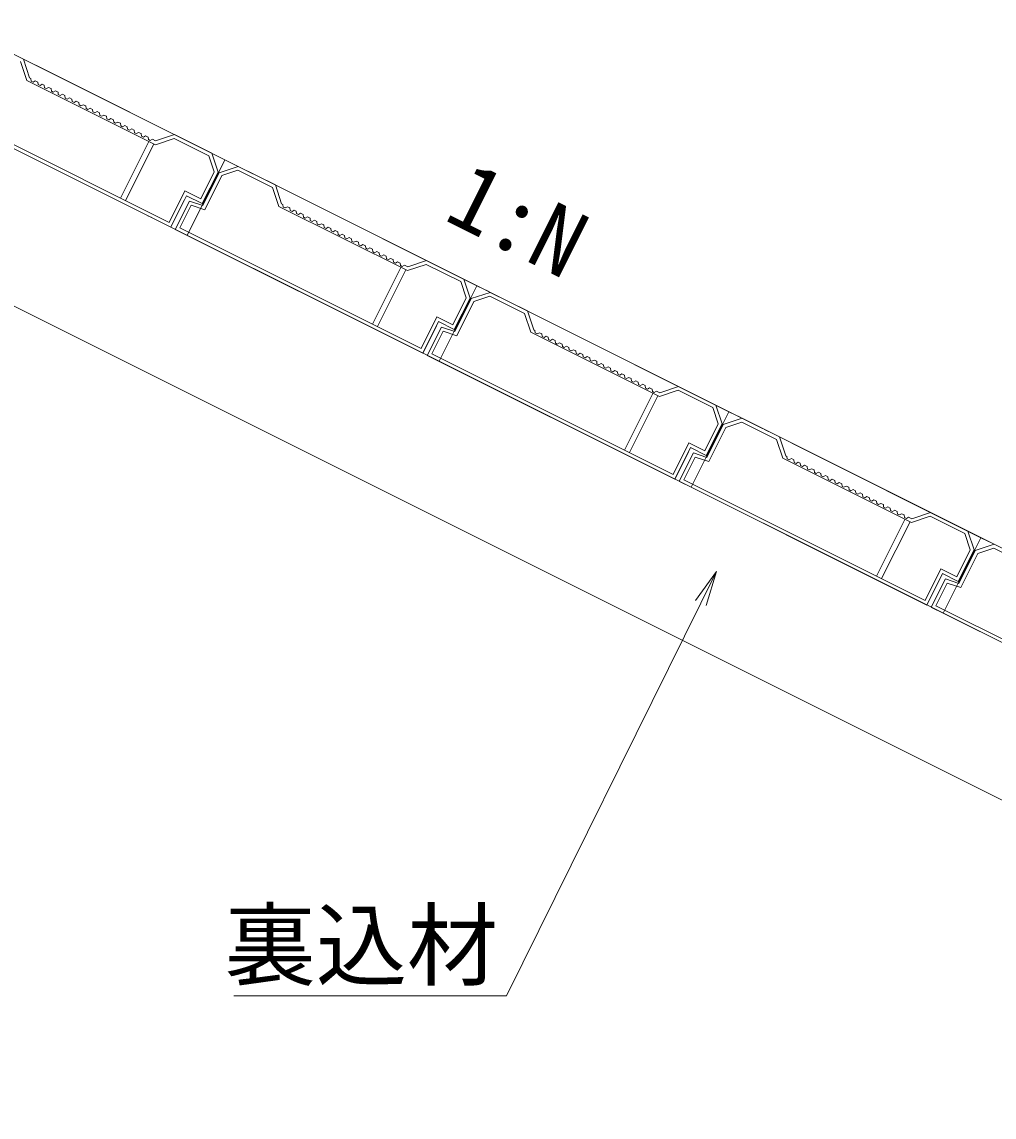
# Model space of a CAD drawing. Units: millimetres, scale not verified. Extents: x 122 to 42172, y -467 to 29233.
# Drawn here: x 11748 to 14508, y 18536 to 21647 of the extents above; entities that cross this region are included whole.
import ezdxf
from ezdxf.enums import TextEntityAlignment as Align

# ---------------------------------------------------------------- set-up
doc = ezdxf.new("R2010")
doc.units = ezdxf.units.MM
doc.header["$LTSCALE"] = 50
doc.linetypes.add('LONG_DASHED_DOTTED', pattern=[15.25, 12, -1.5, 0.25, -1.5])
for name, color, linetype, lineweight in [('D-STR', 1, 'Continuous', 13), ('D-STR-DIM', 7, 'Continuous', 13), ('D-STR-STR（BLOCK）', 1, 'Continuous', 13), ('D-STR-TXT', 7, 'Continuous', 13)]:
    doc.layers.add(name, color=color, linetype=linetype, lineweight=lineweight)
doc.styles.add('ＭＳ ゴシック', font='')
doc.styles.get('ＭＳ ゴシック').set_extended_font_data('MS Gothic')

msp = doc.modelspace()

# ---------------------------------------------------------------- linework, layer by layer
at = {"layer": 'D-STR'}
for p, q in [((9462.41, 22686.48), (16617.83, 19108.77)), ((9405.76, 22446.48), (16510.5, 18894.11)), ((16331.61, 18536.34), (9311.33, 22046.48))]:
    msp.add_line(p, q, dxfattribs=at)
at = {"layer": 'D-STR', "color": 2, "linetype": 'LONG_DASHED_DOTTED'}
for p, q in [((12324.58, 21255.4), (11609.04, 21613.17)), ((11501.71, 21398.51), (12217.25, 21040.74)), ((12324.58, 21255.4), (12217.25, 21040.74)), ((12217.25, 21040.74), (12324.58, 21255.4)), ((13040.12, 20897.63), (12324.58, 21255.4)), ((12217.25, 21040.74), (12932.79, 20682.97)), ((13040.12, 20897.63), (12932.79, 20682.97)), ((12932.79, 20682.97), (13040.12, 20897.63)), ((13755.66, 20539.86), (13040.12, 20897.63)), ((12932.79, 20682.97), (13648.33, 20325.2)), ((13755.66, 20539.86), (13648.33, 20325.2)), ((13648.33, 20325.2), (13755.66, 20539.86)), ((14471.2, 20182.09), (13755.66, 20539.86)), ((13648.33, 20325.2), (14363.87, 19967.42)), ((14471.2, 20182.09), (14363.87, 19967.42)), ((14363.87, 19967.42), (14471.2, 20182.09)), ((15186.75, 19824.32), (14471.2, 20182.09)), ((14363.87, 19967.42), (15079.42, 19609.65))]:
    msp.add_line(p, q, dxfattribs=at)
at = {"layer": 'D-STR-DIM'}
for p, q in [((13661.01, 20003.85), (13720.29, 20086.09)), ((13720.29, 20086.09), (13675.95, 19996.46)), ((13690.89, 19989.07), (13720.29, 20086.09))]:
    msp.add_line(p, q, dxfattribs=at)
at = {"layer": 'D-STR-STR（BLOCK）'}
for p, q in [((11752.15, 21541.62), (11646.6, 21594.39)), ((11761.86, 21480.86), (11743.97, 21534.52)), ((11770.03, 21487.95), (11752.15, 21541.62)), ((12127.04, 21298.27), (11761.86, 21480.86)), ((11773.61, 21486.16), (11770.03, 21487.95)), ((11773.61, 21486.16), (11774.51, 21479.01)), ((11779.87, 21476.32), (11774.51, 21479.01)), ((11786.13, 21479.9), (11779.87, 21476.32)), ((11793.29, 21476.32), (11786.13, 21479.9)), ((11793.29, 21476.32), (11794.18, 21469.17)), ((11799.55, 21466.48), (11794.18, 21469.17)), ((11805.81, 21470.06), (11799.55, 21466.48)), ((11811.18, 21467.38), (11805.81, 21470.06)), ((11811.18, 21467.38), (11812.07, 21460.22)), ((11817.44, 21457.54), (11812.07, 21460.22)), ((11823.7, 21461.12), (11817.44, 21457.54)), ((11830.86, 21457.54), (11823.7, 21461.12)), ((11830.86, 21457.54), (11831.75, 21450.38)), ((11837.12, 21447.7), (11831.75, 21450.38)), ((11843.38, 21451.28), (11837.12, 21447.7)), ((11850.53, 21447.7), (11843.38, 21451.28)), ((11850.53, 21447.7), (11851.43, 21440.55)), ((11856.79, 21437.86), (11851.43, 21440.55)), ((11863.05, 21441.44), (11856.79, 21437.86)), ((11870.21, 21437.86), (11863.05, 21441.44)), ((11870.21, 21437.86), (11871.1, 21430.71)), ((12170.74, 21063.99), (11467.72, 21415.5)), ((11481.13, 21419.97), (12166.27, 21077.41)), ((11876.47, 21428.02), (11871.1, 21430.71)), ((11882.73, 21431.6), (11876.47, 21428.02)), ((11889.89, 21428.02), (11882.73, 21431.6)), ((11889.89, 21428.02), (11890.78, 21420.87)), ((11896.15, 21418.19), (11890.78, 21420.87)), ((11902.41, 21421.76), (11896.15, 21418.19)), ((11909.57, 21418.19), (11902.41, 21421.76)), ((11909.57, 21418.19), (11910.46, 21411.03)), ((11915.83, 21408.35), (11910.46, 21411.03)), ((11922.09, 21411.92), (11915.83, 21408.35)), ((11929.24, 21408.35), (11922.09, 21411.92)), ((11929.24, 21408.35), (11930.14, 21401.19)), ((11941.76, 21402.09), (11935.5, 21398.51)), ((11948.92, 21398.51), (11941.76, 21402.09)), ((11935.5, 21398.51), (11930.14, 21401.19)), ((11948.92, 21398.51), (11949.81, 21391.35)), ((11955.18, 21388.67), (11949.81, 21391.35)), ((11961.44, 21392.25), (11955.18, 21388.67)), ((11968.6, 21388.67), (11961.44, 21392.25)), ((11968.6, 21388.67), (11969.49, 21381.51)), ((11974.86, 21378.83), (11969.49, 21381.51)), ((11981.12, 21382.41), (11974.86, 21378.83)), ((11988.27, 21378.83), (11981.12, 21382.41)), ((11988.27, 21378.83), (11989.17, 21371.67)), ((11994.54, 21368.99), (11989.17, 21371.67)), ((12000.8, 21372.57), (11994.54, 21368.99)), ((12007.95, 21368.99), (12000.8, 21372.57)), ((12007.95, 21368.99), (12008.85, 21361.84)), ((12014.21, 21359.15), (12008.85, 21361.84)), ((12020.47, 21362.73), (12014.21, 21359.15)), ((12027.63, 21359.15), (12020.47, 21362.73)), ((12027.63, 21359.15), (12028.52, 21352)), ((12033.89, 21349.31), (12028.52, 21352)), ((12040.15, 21352.89), (12033.89, 21349.31)), ((12047.31, 21349.31), (12040.15, 21352.89)), ((12047.31, 21349.31), (12048.2, 21342.16)), ((12053.57, 21339.48), (12048.2, 21342.16)), ((12059.83, 21343.05), (12053.57, 21339.48)), ((12066.98, 21339.48), (12059.83, 21343.05)), ((12066.98, 21339.48), (12067.88, 21332.32)), ((12073.25, 21329.64), (12067.88, 21332.32)), ((12079.51, 21333.21), (12073.25, 21329.64)), ((12086.66, 21329.64), (12079.51, 21333.21)), ((12086.66, 21329.64), (12087.56, 21322.48)), ((12092.92, 21319.8), (12087.56, 21322.48)), ((12099.18, 21323.38), (12092.92, 21319.8)), ((12106.34, 21319.8), (12099.18, 21323.38)), ((12106.34, 21319.8), (12107.23, 21312.64)), ((12112.6, 21309.96), (12107.23, 21312.64)), ((12118.86, 21313.54), (12112.6, 21309.96)), ((12127.81, 21309.07), (12118.86, 21313.54)), ((12127.04, 21298.27), (12180.7, 21316.16)), ((12127.81, 21309.07), (12181.47, 21326.95)), ((12278.84, 21267.09), (12180.7, 21316.16)), ((12287.01, 21274.18), (12181.47, 21326.95)), ((12028.22, 21146.43), (12108.72, 21307.43)), ((12042.53, 21139.28), (12123.03, 21300.27)), ((12278.84, 21267.09), (12294.11, 21221.28)), ((12287.01, 21274.18), (12304.9, 21220.52)), ((12255.71, 21144.49), (12294.11, 21221.28)), ((12260.18, 21131.07), (12304.9, 21220.52)), ((12308.48, 21218.73), (12261.97, 21125.71)), ((12308.48, 21218.73), (12362.15, 21236.62)), ((12315.57, 21210.55), (12361.38, 21225.82)), ((12459.51, 21176.75), (12361.38, 21225.82)), ((12467.69, 21183.85), (12362.15, 21236.62)), ((12315.57, 21210.55), (12267.06, 21113.53)), ((12166.27, 21077.41), (12210.99, 21166.85)), ((12170.74, 21063.99), (12215.46, 21153.43)), ((12210.99, 21166.85), (12255.71, 21144.49)), ((12215.46, 21153.43), (12260.18, 21131.07)), ((12477.4, 21123.09), (12459.51, 21176.75)), ((12485.58, 21130.18), (12467.69, 21183.85)), ((12170.74, 21063.99), (12209.2, 21140.91)), ((12183.26, 21057.73), (12223.51, 21138.23)), ((12196.68, 21062.2), (12228.6, 21126.05)), ((12223.51, 21138.23), (12261.97, 21125.71)), ((12228.6, 21126.05), (12267.06, 21113.53)), ((12842.58, 20940.5), (12477.4, 21123.09)), ((12489.15, 21128.39), (12485.58, 21130.18)), ((12489.15, 21128.39), (12490.05, 21121.24)), ((12501.68, 21122.13), (12495.41, 21118.55)), ((12508.83, 21118.55), (12501.68, 21122.13)), ((12495.41, 21118.55), (12490.05, 21121.24)), ((12508.83, 21118.55), (12509.73, 21111.4)), ((12515.09, 21108.71), (12509.73, 21111.4)), ((12521.35, 21112.29), (12515.09, 21108.71)), ((12526.72, 21109.61), (12521.35, 21112.29)), ((12526.72, 21109.61), (12527.61, 21102.45)), ((12532.98, 21099.77), (12527.61, 21102.45)), ((12539.24, 21103.35), (12532.98, 21099.77)), ((12546.4, 21099.77), (12539.24, 21103.35)), ((12546.4, 21099.77), (12547.29, 21092.61)), ((12552.66, 21089.93), (12547.29, 21092.61)), ((12558.92, 21093.51), (12552.66, 21089.93)), ((12566.07, 21089.93), (12558.92, 21093.51)), ((12196.68, 21062.2), (12881.81, 20719.64)), ((12566.07, 21089.93), (12566.97, 21082.77)), ((12572.34, 21080.09), (12566.97, 21082.77)), ((12578.6, 21083.67), (12572.34, 21080.09)), ((12585.75, 21080.09), (12578.6, 21083.67)), ((12585.75, 21080.09), (12586.65, 21072.94)), ((12592.01, 21070.25), (12586.65, 21072.94)), ((12598.27, 21073.83), (12592.01, 21070.25)), ((12605.43, 21070.25), (12598.27, 21073.83)), ((12605.43, 21070.25), (12606.32, 21063.1)), ((12611.69, 21060.41), (12606.32, 21063.1)), ((12617.95, 21063.99), (12611.69, 21060.41)), ((12625.11, 21060.41), (12617.95, 21063.99)), ((12625.11, 21060.41), (12626, 21053.26)), ((12886.28, 20706.22), (12183.26, 21057.73)), ((12631.37, 21050.58), (12626, 21053.26)), ((12637.63, 21054.15), (12631.37, 21050.58)), ((12644.78, 21050.58), (12637.63, 21054.15)), ((12644.78, 21050.58), (12645.68, 21043.42)), ((12651.05, 21040.74), (12645.68, 21043.42)), ((12657.31, 21044.31), (12651.05, 21040.74)), ((12664.46, 21040.74), (12657.31, 21044.31)), ((12664.46, 21040.74), (12665.36, 21033.58)), ((12670.72, 21030.9), (12665.36, 21033.58)), ((12676.98, 21034.48), (12670.72, 21030.9)), ((12684.14, 21030.9), (12676.98, 21034.48)), ((12684.14, 21030.9), (12685.03, 21023.74)), ((12690.4, 21021.06), (12685.03, 21023.74)), ((12696.66, 21024.64), (12690.4, 21021.06)), ((12703.82, 21021.06), (12696.66, 21024.64)), ((12703.82, 21021.06), (12704.71, 21013.9)), ((12710.08, 21011.22), (12704.71, 21013.9)), ((12716.34, 21014.8), (12710.08, 21011.22)), ((12723.49, 21011.22), (12716.34, 21014.8)), ((12723.49, 21011.22), (12724.39, 21004.07)), ((12729.75, 21001.38), (12724.39, 21004.07)), ((12736.02, 21004.96), (12729.75, 21001.38)), ((12743.17, 21001.38), (12736.02, 21004.96)), ((12743.17, 21001.38), (12744.07, 20994.23)), ((12749.43, 20991.54), (12744.07, 20994.23)), ((12755.69, 20995.12), (12749.43, 20991.54)), ((12762.85, 20991.54), (12755.69, 20995.12)), ((12762.85, 20991.54), (12763.74, 20984.39)), ((12769.11, 20981.7), (12763.74, 20984.39)), ((12775.37, 20985.28), (12769.11, 20981.7)), ((12782.53, 20981.7), (12775.37, 20985.28)), ((12782.53, 20981.7), (12783.42, 20974.55)), ((12788.79, 20971.87), (12783.42, 20974.55)), ((12795.05, 20975.44), (12788.79, 20971.87)), ((12802.2, 20971.87), (12795.05, 20975.44)), ((12802.2, 20971.87), (12803.1, 20964.71)), ((12843.35, 20951.29), (12897.01, 20969.18)), ((13002.56, 20916.41), (12897.01, 20969.18)), ((12743.76, 20788.66), (12824.26, 20949.66)), ((12758.07, 20781.51), (12838.57, 20942.5)), ((12808.46, 20962.03), (12803.1, 20964.71)), ((12814.73, 20965.6), (12808.46, 20962.03)), ((12821.88, 20962.03), (12814.73, 20965.6)), ((12821.88, 20962.03), (12822.78, 20954.87)), ((12828.14, 20952.19), (12822.78, 20954.87)), ((12834.4, 20955.77), (12828.14, 20952.19)), ((12843.35, 20951.29), (12834.4, 20955.77)), ((12842.58, 20940.5), (12896.25, 20958.39)), ((12994.38, 20909.32), (12896.25, 20958.39)), ((12994.38, 20909.32), (13009.65, 20863.51)), ((13002.56, 20916.41), (13020.44, 20862.75)), ((13024.02, 20860.96), (13077.69, 20878.85)), ((13183.23, 20826.07), (13077.69, 20878.85)), ((12971.25, 20786.72), (13009.65, 20863.51)), ((12975.72, 20773.3), (13020.44, 20862.75)), ((13024.02, 20860.96), (12977.51, 20767.94)), ((13031.11, 20852.78), (12982.6, 20755.76)), ((13031.11, 20852.78), (13076.92, 20868.05)), ((13175.05, 20818.98), (13076.92, 20868.05)), ((13192.94, 20765.32), (13175.05, 20818.98)), ((13201.12, 20772.41), (13183.23, 20826.07)), ((12881.81, 20719.64), (12926.53, 20809.08)), ((12886.28, 20706.22), (12931, 20795.66)), ((12886.28, 20706.22), (12924.74, 20783.14)), ((12898.8, 20699.96), (12939.05, 20780.46)), ((12926.53, 20809.08), (12971.25, 20786.72)), ((12931, 20795.66), (12975.72, 20773.3)), ((12939.05, 20780.46), (12977.51, 20767.94)), ((12912.22, 20704.43), (12944.14, 20768.28)), ((12944.14, 20768.28), (12982.6, 20755.76)), ((13558.12, 20582.73), (13192.94, 20765.32)), ((13204.7, 20770.62), (13201.12, 20772.41)), ((13204.7, 20770.62), (13205.59, 20763.46)), ((13210.96, 20760.78), (13205.59, 20763.46)), ((13217.22, 20764.36), (13210.96, 20760.78)), ((13224.37, 20760.78), (13217.22, 20764.36)), ((13224.37, 20760.78), (13225.27, 20753.63)), ((13230.63, 20750.94), (13225.27, 20753.63)), ((13236.9, 20754.52), (13230.63, 20750.94)), ((13242.26, 20751.84), (13236.9, 20754.52)), ((13242.26, 20751.84), (13243.16, 20744.68)), ((13248.52, 20742), (13243.16, 20744.68)), ((13254.78, 20745.58), (13248.52, 20742)), ((13261.94, 20742), (13254.78, 20745.58)), ((13261.94, 20742), (13262.83, 20734.84)), ((13268.2, 20732.16), (13262.83, 20734.84)), ((13274.46, 20735.74), (13268.2, 20732.16)), ((13281.62, 20732.16), (13274.46, 20735.74)), ((13281.62, 20732.16), (13282.51, 20725)), ((13287.88, 20722.32), (13282.51, 20725)), ((13294.14, 20725.9), (13287.88, 20722.32)), ((13301.29, 20722.32), (13294.14, 20725.9)), ((13301.29, 20722.32), (13302.19, 20715.17)), ((13601.82, 20348.45), (12898.8, 20699.96)), ((12912.22, 20704.43), (13597.35, 20361.87)), ((13307.55, 20712.48), (13302.19, 20715.17)), ((13313.82, 20716.06), (13307.55, 20712.48)), ((13320.97, 20712.48), (13313.82, 20716.06)), ((13320.97, 20712.48), (13321.87, 20705.33)), ((13327.23, 20702.64), (13321.87, 20705.33)), ((13333.49, 20706.22), (13327.23, 20702.64)), ((13340.65, 20702.64), (13333.49, 20706.22)), ((13340.65, 20702.64), (13341.54, 20695.49)), ((13346.91, 20692.8), (13341.54, 20695.49)), ((13353.17, 20696.38), (13346.91, 20692.8)), ((13360.33, 20692.8), (13353.17, 20696.38)), ((13360.33, 20692.8), (13361.22, 20685.65)), ((13372.85, 20686.54), (13366.59, 20682.97)), ((13380, 20682.97), (13372.85, 20686.54)), ((13366.59, 20682.97), (13361.22, 20685.65)), ((13380, 20682.97), (13380.9, 20675.81)), ((13386.26, 20673.13), (13380.9, 20675.81)), ((13392.53, 20676.71), (13386.26, 20673.13)), ((13399.68, 20673.13), (13392.53, 20676.71)), ((13399.68, 20673.13), (13400.58, 20665.97)), ((13405.94, 20663.29), (13400.58, 20665.97)), ((13412.2, 20666.87), (13405.94, 20663.29)), ((13419.36, 20663.29), (13412.2, 20666.87)), ((13419.36, 20663.29), (13420.25, 20656.13)), ((13425.62, 20653.45), (13420.25, 20656.13)), ((13431.88, 20657.03), (13425.62, 20653.45)), ((13439.04, 20653.45), (13431.88, 20657.03)), ((13439.04, 20653.45), (13439.93, 20646.29)), ((13445.3, 20643.61), (13439.93, 20646.29)), ((13451.56, 20647.19), (13445.3, 20643.61)), ((13458.71, 20643.61), (13451.56, 20647.19)), ((13458.71, 20643.61), (13459.61, 20636.46)), ((13464.97, 20633.77), (13459.61, 20636.46)), ((13471.23, 20637.35), (13464.97, 20633.77)), ((13478.39, 20633.77), (13471.23, 20637.35)), ((13478.39, 20633.77), (13479.28, 20626.62)), ((13484.65, 20623.93), (13479.28, 20626.62)), ((13490.91, 20627.51), (13484.65, 20623.93)), ((13498.07, 20623.93), (13490.91, 20627.51)), ((13498.07, 20623.93), (13498.96, 20616.78)), ((13504.33, 20614.1), (13498.96, 20616.78)), ((13510.59, 20617.67), (13504.33, 20614.1)), ((13517.75, 20614.1), (13510.59, 20617.67)), ((13517.75, 20614.1), (13518.64, 20606.94)), ((13524.01, 20604.26), (13518.64, 20606.94)), ((13530.27, 20607.83), (13524.01, 20604.26)), ((13537.42, 20604.26), (13530.27, 20607.83)), ((13537.42, 20604.26), (13538.32, 20597.1)), ((13543.68, 20594.42), (13538.32, 20597.1)), ((13549.94, 20598), (13543.68, 20594.42)), ((13558.89, 20593.52), (13549.94, 20598)), ((13558.12, 20582.73), (13611.79, 20600.62)), ((13558.89, 20593.52), (13612.55, 20611.41)), ((13709.92, 20551.55), (13611.79, 20600.62)), ((13718.1, 20558.64), (13612.55, 20611.41)), ((13459.3, 20430.89), (13539.8, 20591.89)), ((13473.61, 20423.74), (13554.11, 20584.73)), ((13709.92, 20551.55), (13725.19, 20505.74)), ((13718.1, 20558.64), (13735.99, 20504.97)), ((13686.79, 20428.95), (13725.19, 20505.74)), ((13691.26, 20415.53), (13735.99, 20504.97)), ((13739.56, 20503.19), (13693.05, 20410.17)), ((13739.56, 20503.19), (13793.23, 20521.07)), ((13746.65, 20495.01), (13792.46, 20510.28)), ((13890.59, 20461.21), (13792.46, 20510.28)), ((13898.77, 20468.3), (13793.23, 20521.07)), ((13746.65, 20495.01), (13698.15, 20397.99)), ((13597.35, 20361.87), (13642.07, 20451.31)), ((13601.82, 20348.45), (13646.54, 20437.89)), ((13642.07, 20451.31), (13686.79, 20428.95)), ((13646.54, 20437.89), (13691.26, 20415.53)), ((13908.48, 20407.55), (13890.59, 20461.21)), ((13916.66, 20414.64), (13898.77, 20468.3)), ((13601.82, 20348.45), (13640.28, 20425.37)), ((13614.34, 20342.19), (13654.59, 20422.69)), ((13627.76, 20346.66), (13659.69, 20410.51)), ((13654.59, 20422.69), (13693.05, 20410.17)), ((13659.69, 20410.51), (13698.15, 20397.99)), ((14273.66, 20224.96), (13908.48, 20407.55)), ((13920.24, 20412.85), (13916.66, 20414.64)), ((13920.24, 20412.85), (13921.13, 20405.69)), ((13932.76, 20406.59), (13926.5, 20403.01)), ((13939.91, 20403.01), (13932.76, 20406.59)), ((13926.5, 20403.01), (13921.13, 20405.69)), ((13939.91, 20403.01), (13940.81, 20395.85)), ((13946.18, 20393.17), (13940.81, 20395.85)), ((13952.44, 20396.75), (13946.18, 20393.17)), ((13957.8, 20394.07), (13952.44, 20396.75)), ((13957.8, 20394.07), (13958.7, 20386.91)), ((13964.06, 20384.23), (13958.7, 20386.91)), ((13970.33, 20387.81), (13964.06, 20384.23)), ((13977.48, 20384.23), (13970.33, 20387.81)), ((13977.48, 20384.23), (13978.38, 20377.07)), ((13983.74, 20374.39), (13978.38, 20377.07)), ((13990, 20377.97), (13983.74, 20374.39)), ((13997.16, 20374.39), (13990, 20377.97)), ((13627.76, 20346.66), (14312.89, 20004.1)), ((13997.16, 20374.39), (13998.05, 20367.23)), ((14003.42, 20364.55), (13998.05, 20367.23)), ((14009.68, 20368.13), (14003.42, 20364.55)), ((14016.84, 20364.55), (14009.68, 20368.13)), ((14016.84, 20364.55), (14017.73, 20357.39)), ((14023.1, 20354.71), (14017.73, 20357.39)), ((14029.36, 20358.29), (14023.1, 20354.71)), ((14036.51, 20354.71), (14029.36, 20358.29)), ((14036.51, 20354.71), (14037.41, 20347.56)), ((14042.77, 20344.87), (14037.41, 20347.56)), ((14049.03, 20348.45), (14042.77, 20344.87)), ((14056.19, 20344.87), (14049.03, 20348.45)), ((14056.19, 20344.87), (14057.08, 20337.72)), ((14317.36, 19990.68), (13614.34, 20342.19)), ((14062.45, 20335.03), (14057.08, 20337.72)), ((14068.71, 20338.61), (14062.45, 20335.03)), ((14075.87, 20335.03), (14068.71, 20338.61)), ((14075.87, 20335.03), (14076.76, 20327.88)), ((14082.13, 20325.2), (14076.76, 20327.88)), ((14088.39, 20328.77), (14082.13, 20325.2)), ((14095.55, 20325.2), (14088.39, 20328.77)), ((14095.55, 20325.2), (14096.44, 20318.04)), ((14101.81, 20315.36), (14096.44, 20318.04)), ((14108.07, 20318.93), (14101.81, 20315.36)), ((14115.22, 20315.36), (14108.07, 20318.93)), ((14115.22, 20315.36), (14116.12, 20308.2)), ((14121.48, 20305.52), (14116.12, 20308.2)), ((14127.74, 20309.1), (14121.48, 20305.52)), ((14134.9, 20305.52), (14127.74, 20309.1)), ((14134.9, 20305.52), (14135.79, 20298.36)), ((14141.16, 20295.68), (14135.79, 20298.36)), ((14147.42, 20299.26), (14141.16, 20295.68)), ((14154.58, 20295.68), (14147.42, 20299.26)), ((14154.58, 20295.68), (14155.47, 20288.52)), ((14160.84, 20285.84), (14155.47, 20288.52)), ((14167.1, 20289.42), (14160.84, 20285.84)), ((14174.25, 20285.84), (14167.1, 20289.42)), ((14174.25, 20285.84), (14175.15, 20278.68)), ((14180.52, 20276), (14175.15, 20278.68)), ((14186.78, 20279.58), (14180.52, 20276)), ((14193.93, 20276), (14186.78, 20279.58)), ((14193.93, 20276), (14194.83, 20268.85)), ((14200.19, 20266.16), (14194.83, 20268.85)), ((14206.45, 20269.74), (14200.19, 20266.16)), ((14213.61, 20266.16), (14206.45, 20269.74)), ((14213.61, 20266.16), (14214.5, 20259.01)), ((14219.87, 20256.32), (14214.5, 20259.01)), ((14226.13, 20259.9), (14219.87, 20256.32)), ((14233.29, 20256.32), (14226.13, 20259.9)), ((14233.29, 20256.32), (14234.18, 20249.17)), ((14274.43, 20235.75), (14328.1, 20253.64)), ((14433.64, 20200.87), (14328.1, 20253.64)), ((14174.84, 20073.12), (14255.34, 20234.12)), ((14189.15, 20065.96), (14269.65, 20226.96)), ((14239.55, 20246.49), (14234.18, 20249.17)), ((14245.81, 20250.06), (14239.55, 20246.49)), ((14252.96, 20246.49), (14245.81, 20250.06)), ((14252.96, 20246.49), (14253.86, 20239.33)), ((14259.23, 20236.65), (14253.86, 20239.33)), ((14265.49, 20240.22), (14259.23, 20236.65)), ((14274.43, 20235.75), (14265.49, 20240.22)), ((14273.66, 20224.96), (14327.33, 20242.84)), ((14425.46, 20193.78), (14327.33, 20242.84)), ((14425.46, 20193.78), (14440.73, 20147.97)), ((14433.64, 20200.87), (14451.53, 20147.2)), ((14455.1, 20145.42), (14508.77, 20163.3)), ((14402.33, 20071.18), (14440.73, 20147.97)), ((14406.81, 20057.76), (14451.53, 20147.2)), ((14455.1, 20145.42), (14408.59, 20052.39)), ((14462.2, 20137.24), (14413.69, 20040.22)), ((14462.2, 20137.24), (14508, 20152.51)), ((14606.14, 20103.44), (14508, 20152.51)), ((14312.89, 20004.1), (14357.61, 20093.54)), ((14317.36, 19990.68), (14362.08, 20080.12)), ((14317.36, 19990.68), (14355.82, 20067.6)), ((14329.89, 19984.42), (14370.13, 20064.92)), ((14357.61, 20093.54), (14402.33, 20071.18)), ((14362.08, 20080.12), (14406.81, 20057.76)), ((14370.13, 20064.92), (14408.59, 20052.39)), ((14343.3, 19988.89), (14375.23, 20052.74)), ((14375.23, 20052.74), (14413.69, 20040.22)), ((15032.9, 19632.91), (14329.89, 19984.42)), ((14343.3, 19988.89), (15028.43, 19646.32))]:
    msp.add_line(p, q, dxfattribs=at)
at = {"layer": 'D-STR-TXT'}
for p, q in [((13675.95, 19996.46), (13124.07, 18880.84)), ((12350.21, 18880.84), (13120.47, 18880.84)), ((13124.07, 18880.84), (13120.47, 18880.84))]:
    msp.add_line(p, q, dxfattribs=at)

# ---------------------------------------------------------------- texts
at = {"layer": 'D-STR-TXT', "style": 'ＭＳ ゴシック'}
msp.add_text('1:N', height=189.9, rotation=333.44, dxfattribs=at).set_placement((13088.68, 20950.02), align=Align.BOTTOM_CENTER)
msp.add_text('裏込材', height=189.9, dxfattribs=at).set_placement((13100.47, 18873.01), align=Align.BOTTOM_RIGHT)

doc.saveas('drawing.dxf')
